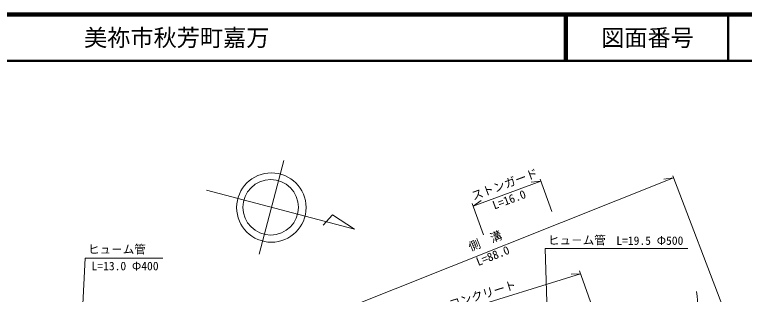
# Model space of a CAD drawing. Units: millimetres at full size, sheet at 1:1000; details may follow other scales. Extents: x 40000 to 680000, y 20000 to 380000.
# Drawn here: x 390031 to 547534, y 319500 to 380000 of the extents above; entities that cross this region are included whole.
import ezdxf
from ezdxf.enums import TextEntityAlignment as Align

# ---------------------------------------------------------------- set-up
doc = ezdxf.new("R2010")
doc.units = ezdxf.units.MM
doc.header["$LTSCALE"] = 1000
for name, color, linetype, lineweight in [('M-BGD', 7, 'Continuous', 13), ('M-TTL', 2, 'Continuous', 140), ('M-TTL-LINE', 7, 'Continuous', 50), ('M-TTL-TXT', 7, 'Continuous', 13)]:
    doc.layers.add(name, color=color, linetype=linetype, lineweight=lineweight)
doc.styles.add('@ＭＳ ゴシック', font='')
doc.styles.add('ＭＳ ゴシック', font='')
doc.styles.get('@ＭＳ ゴシック').set_extended_font_data('@MS Gothic')
doc.styles.get('ＭＳ ゴシック').set_extended_font_data('MS Gothic')

msp = doc.modelspace()

# ---------------------------------------------------------------- linework, layer by layer
at = {"layer": 'M-BGD'}
for p, q in [((448141, 348482), (442783, 328177)), ((532054, 345155), (546624, 307182)), ((450289, 312009), (532238, 344674)), ((489006, 338586), (503601, 343981)), ((503601, 343981), (501539, 343793)), ((503439, 344425), (505991, 337439)), ((532238, 344674), (530181, 344434)), ((431442, 342028), (463378, 333602)), ((491193, 332394), (488813, 339132)), ((489006, 338586), (490695, 339785)), ((458645, 336719), (456659, 334469)), ((463378, 333602), (458645, 336719)), ((511981, 324568), (518816, 305293)), ((471035, 311225), (512190, 323980)), ((512190, 323980), (510120, 323902))]:
    msp.add_line(p, q, dxfattribs=at)
for points in [[(505656, 292457), (504537, 329442), (535350, 329442)], [(404330, 308794), (405279, 327366), (422037, 327366)]]:
    msp.add_lwpolyline(points, dxfattribs=at)
for centre, radius in [((445451, 338288), 7500), ((445301, 338337), 6000)]:
    msp.add_circle(centre, radius, dxfattribs=at)
msp.add_open_spline([(537231, 320121), (537451, 317155), (537596, 316266), (537462, 313798), (537409, 312826), (537532, 312249), (537259, 311315), (537127, 310860), (537069, 310670), (536833, 310178)], degree=3, knots=[0, 0, 0, 0, 1, 1, 1, 2, 2, 2, 3, 3, 3, 3], dxfattribs=at)
at = {"layer": 'M-TTL'}
msp.add_line((680000, 380000), (40000, 380000), dxfattribs=at)
at = {"layer": 'M-TTL-LINE'}
for p, q in [((508747, 380000), (508747, 370000)), ((509247, 380000), (509247, 370000)), ((543997, 380000), (543997, 370000)), ((40000, 370000), (680000, 370000))]:
    msp.add_line(p, q, dxfattribs=at)

# ---------------------------------------------------------------- texts
at = {"layer": 'M-BGD'}
for s, rotation, style, p in [('ストンガード', 20.29, 'ＭＳ ゴシック', (496279, 341897)), ('L=16.0', 20.29, '@ＭＳ ゴシック', (497264, 338630)), ('側\u3000溝', 21.643, 'ＭＳ ゴシック', (492150, 329693)), ('コンクリート', 17.219, 'ＭＳ ゴシック', (491469, 318087))]:
    msp.add_text(s, height=1833, rotation=rotation, dxfattribs=dict(at, style=style)).set_placement(p, align=Align.BOTTOM_CENTER)
at = {"layer": 'M-BGD', "style": 'ＭＳ ゴシック'}
for p in [(505127, 329744), (405866, 327781)]:
    msp.add_text('ヒュ－ム管', height=1833, dxfattribs=at).set_placement(p, align=Align.BOTTOM_LEFT)
for s, p in [('L=19.5 Φ500', (527122, 332048)), ('L=13.0 Φ400', (413871, 326555))]:
    msp.add_text(s, height=1833, dxfattribs=at).set_placement(p, align=Align.TOP_CENTER)
at = {"layer": 'M-BGD', "style": '@ＭＳ ゴシック'}
msp.add_text('L=88.0', height=1833, rotation=21.643, dxfattribs=at).set_placement((492884, 328712), align=Align.TOP_CENTER)
at = {"layer": 'M-TTL-TXT', "style": 'ＭＳ ゴシック'}
msp.add_text('美祢市秋芳町嘉万', height=3666, dxfattribs=at).set_placement((405024, 375000), align=Align.MIDDLE_LEFT)
msp.add_text('図面番号', height=3666, dxfattribs=at).set_placement((526622, 375000), align=Align.MIDDLE_CENTER)

doc.saveas('drawing.dxf')
